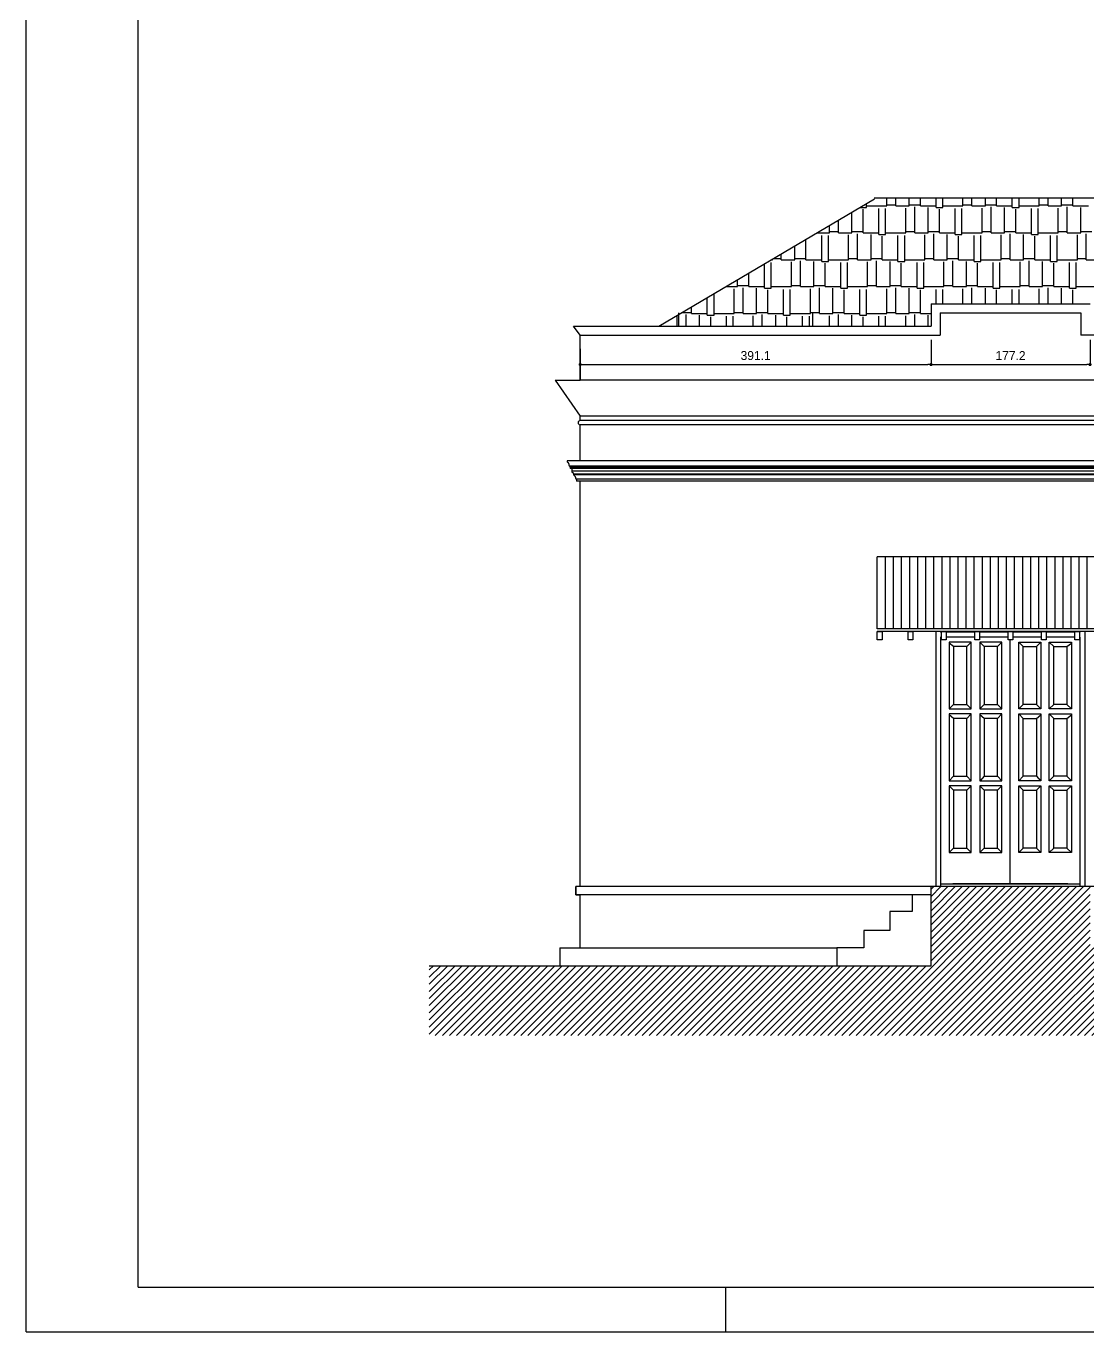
# Model space of a CAD drawing. Extents: x -1098 to 3016, y -832 to 644.
# Drawn here: x -1097.5 to -860.8, y -779 to -487.9 of the extents above; entities that cross this region are included whole.
import ezdxf

# ---------------------------------------------------------------- set-up
doc = ezdxf.new("R2010")
doc.units = 0
doc.header["$MEASUREMENT"] = 0
doc.layers.get('0').update_dxf_attribs({"linetype": 'CONTINUOUS'})
doc.layers.get('DEFPOINTS').update_dxf_attribs({"linetype": 'CONTINUOUS'})
for name, color, linetype in [('ESQUADRIAS', 2, 'CONTINUOUS'), ('HACHURA', 1, 'CONTINUOUS'), ('MARGEXT', 2, 'CONTINUOUS'), ('MARGINT', 6, 'CONTINUOUS'), ('PAREDE', 1, 'CONTINUOUS'), ('PAREDES', 7, 'CONTINUOUS'), ('TELHADO', 2, 'CONTINUOUS'), ('TERRA', 7, 'CONTINUOUS'), ('VARANDA', 1, 'CONTINUOUS')]:
    doc.layers.add(name, color=color, linetype=linetype)
doc.dimstyles.new('ISO-25', dxfattribs={"dimtxt": 10, "dimasz": 3.5, "dimexe": 1.25, "dimexo": 15, "dimgap": 5, "dimtad": 1, "dimdec": 1, "dimtxsty": 'STANDARD', "dimblk": 'DOT', "dimcen": 2.5, "dimclrd": 1, "dimclre": 1, "dimclrt": 2, "dimazin": 3, "dimtfac": 1, "dimtdec": 1, "dimtmove": 0, "dimatfit": 3})

# ---------------------------------------------------------------- blocks, each defined once
blk = doc.blocks.new('_DOT')
at = {"color": 0, "linetype": 'BYBLOCK'}
blk.add_line((-0.5, 0), (-1, 0), dxfattribs=at)
at = {"color": 0, "linetype": 'BYBLOCK', "const_width": 0.5}
blk.add_lwpolyline([(-0.25, 0, 1), (0.25, 0, 1)], format="xyb", close=True, dxfattribs=at)
blk = doc.blocks.new('*D158')
at = {"color": 1, "linetype": 'BYBLOCK'}
for p, q in [((-895.75, -557.85), (-895.75, -563.63)), ((-860.31, -557.85), (-860.31, -563.63)), ((-895.05, -563.38), (-861.01, -563.38))]:
    blk.add_line(p, q, dxfattribs=at)
at = {"layer": 'DEFPOINTS', "color": 0, "linetype": 'BYBLOCK'}
for p in [(-895.75, -554.85), (-860.31, -554.85), (-860.31, -563.38)]:
    blk.add_point(p, dxfattribs=at)
at = {"color": 1, "linetype": 'BYBLOCK', "xscale": 0.7000000000000001, "yscale": 0.7000000000000001, "zscale": 0.7000000000000001, "rotation": 180}
blk.add_blockref('_DOT', (-895.75, -563.38), dxfattribs=at)
at = {"color": 1, "linetype": 'BYBLOCK', "xscale": 0.7000000000000001, "yscale": 0.7000000000000001, "zscale": 0.7000000000000001}
blk.add_blockref('_DOT', (-860.31, -563.38), dxfattribs=at)
at = {"color": 2, "linetype": 'BYBLOCK', "insert": (-878.03, -561.38), "char_height": 2, "attachment_point": 5}
blk.add_mtext('177.2', dxfattribs=at)
blk = doc.blocks.new('*D159')
at = {"color": 1, "linetype": 'BYBLOCK'}
for p, q in [((-895.75, -557.85), (-895.75, -563.63)), ((-973.97, -559.85), (-973.97, -563.63)), ((-973.27, -563.38), (-896.45, -563.38))]:
    blk.add_line(p, q, dxfattribs=at)
at = {"layer": 'DEFPOINTS', "color": 0, "linetype": 'BYBLOCK'}
for p in [(-895.75, -554.85), (-973.97, -556.85), (-895.75, -563.38)]:
    blk.add_point(p, dxfattribs=at)
at = {"color": 1, "linetype": 'BYBLOCK', "xscale": 0.7000000000000001, "yscale": 0.7000000000000001, "zscale": 0.7000000000000001, "rotation": 180}
blk.add_blockref('_DOT', (-973.97, -563.38), dxfattribs=at)
at = {"color": 1, "linetype": 'BYBLOCK', "xscale": 0.7000000000000001, "yscale": 0.7000000000000001, "zscale": 0.7000000000000001}
blk.add_blockref('_DOT', (-895.75, -563.38), dxfattribs=at)
at = {"color": 2, "linetype": 'BYBLOCK', "insert": (-934.86, -561.38), "char_height": 2, "attachment_point": 5}
blk.add_mtext('391.1', dxfattribs=at)

msp = doc.modelspace()

# ---------------------------------------------------------------- hatches: boundary and pattern name
at = {"layer": 'HACHURA'}
h = msp.add_hatch(dxfattribs=at)
h.set_pattern_fill('ANSI31', color=256, scale=9, style=0)
h.set_pattern_definition([(45, (-19298.0355, -4128.9096), (-0.79549513, 0.79549513), [])])
h.paths.add_polyline_path([(-1007.605, -697.376), (-1007.605, -712.926), (-518.509, -712.926), (-518.395, -693.376), (-860.308, -693.376), (-860.308, -679.756), (-895.755, -679.756), (-895.755, -697.376)])

# ---------------------------------------------------------------- linework, layer by layer
at = {"layer": 'ESQUADRIAS', "color": 2}
for p, q in [((-894.708, -622.856), (-894.708, -679.756)), ((-861.461, -622.856), (-861.461, -679.756)), ((-893.608, -624.156), (-893.608, -679.756)), ((-891.727, -625.256), (-891.727, -640.156)), ((-886.786, -625.256), (-891.727, -625.256)), ((-886.786, -640.156), (-886.786, -625.256)), ((-884.906, -625.256), (-884.906, -640.156)), ((-879.965, -640.156), (-879.965, -625.256)), ((-878.085, -679.156), (-878.085, -624.731)), ((-876.204, -640.156), (-876.204, -625.256)), ((-871.263, -625.256), (-871.263, -640.156)), ((-869.383, -640.156), (-869.383, -625.256)), ((-869.383, -625.256), (-864.442, -625.256)), ((-864.442, -625.256), (-864.442, -640.156)), ((-862.561, -624.156), (-862.561, -679.756)), ((-890.727, -626.256), (-890.727, -639.156)), ((-887.786, -626.256), (-890.727, -626.256)), ((-887.786, -639.156), (-887.786, -626.256)), ((-883.906, -626.256), (-883.906, -639.156)), ((-880.965, -626.256), (-883.906, -626.256)), ((-880.965, -639.156), (-880.965, -626.256)), ((-875.204, -639.156), (-875.204, -626.256)), ((-875.204, -626.256), (-872.263, -626.256)), ((-872.263, -626.256), (-872.263, -639.156)), ((-868.383, -639.156), (-868.383, -626.256)), ((-868.383, -626.256), (-865.442, -626.256)), ((-865.442, -626.256), (-865.442, -639.156)), ((-891.727, -640.156), (-886.786, -640.156)), ((-890.727, -639.156), (-887.786, -639.156)), ((-883.906, -639.156), (-884.906, -640.156)), ((-884.906, -640.156), (-879.965, -640.156)), ((-883.906, -639.156), (-880.965, -639.156)), ((-880.965, -639.156), (-879.965, -640.156)), ((-875.204, -639.156), (-876.204, -640.156)), ((-871.263, -640.156), (-876.204, -640.156)), ((-872.263, -639.156), (-875.204, -639.156)), ((-872.263, -639.156), (-871.263, -640.156)), ((-864.442, -640.156), (-869.383, -640.156)), ((-865.442, -639.156), (-868.383, -639.156)), ((-891.727, -641.256), (-891.727, -656.156)), ((-886.786, -641.256), (-891.727, -641.256)), ((-890.727, -642.256), (-891.727, -641.481)), ((-890.727, -642.256), (-890.727, -655.156)), ((-887.786, -642.256), (-890.727, -642.256)), ((-887.786, -642.256), (-886.786, -641.256)), ((-887.786, -655.156), (-887.786, -642.256)), ((-886.786, -656.156), (-886.786, -641.256)), ((-884.906, -641.256), (-884.906, -656.156)), ((-879.965, -641.256), (-884.906, -641.256)), ((-883.906, -642.256), (-884.906, -641.481)), ((-883.906, -642.256), (-883.906, -655.156)), ((-880.965, -642.256), (-883.906, -642.256)), ((-880.965, -642.256), (-879.965, -641.256)), ((-880.965, -655.156), (-880.965, -642.256)), ((-879.965, -656.156), (-879.965, -641.256)), ((-875.204, -642.256), (-876.204, -641.256)), ((-876.204, -656.156), (-876.204, -641.256)), ((-876.204, -641.256), (-871.263, -641.256)), ((-875.204, -655.156), (-875.204, -642.256)), ((-875.204, -642.256), (-872.263, -642.256)), ((-872.263, -642.256), (-871.263, -641.481)), ((-872.263, -642.256), (-872.263, -655.156)), ((-871.263, -641.256), (-871.263, -656.156)), ((-869.383, -656.156), (-869.383, -641.256)), ((-868.383, -642.256), (-869.383, -641.256)), ((-869.383, -641.256), (-864.442, -641.256)), ((-868.383, -655.156), (-868.383, -642.256)), ((-868.383, -642.256), (-865.442, -642.256)), ((-865.442, -642.256), (-864.442, -641.481)), ((-865.442, -642.256), (-865.442, -655.156)), ((-864.442, -641.256), (-864.442, -656.156)), ((-891.727, -656.156), (-886.786, -656.156)), ((-891.727, -657.256), (-891.727, -672.156)), ((-886.786, -657.256), (-891.727, -657.256)), ((-890.727, -655.156), (-887.786, -655.156)), ((-886.786, -672.156), (-886.786, -657.256)), ((-884.906, -656.156), (-879.965, -656.156)), ((-884.906, -657.256), (-884.906, -672.156)), ((-879.965, -657.256), (-884.906, -657.256)), ((-883.906, -655.156), (-880.965, -655.156)), ((-879.965, -672.156), (-879.965, -657.256)), ((-871.263, -656.156), (-876.204, -656.156)), ((-876.204, -672.156), (-876.204, -657.256)), ((-876.204, -657.256), (-871.263, -657.256)), ((-872.263, -655.156), (-875.204, -655.156)), ((-871.263, -657.256), (-871.263, -672.156)), ((-864.442, -656.156), (-869.383, -656.156)), ((-869.383, -672.156), (-869.383, -657.256)), ((-869.383, -657.256), (-864.442, -657.256)), ((-865.442, -655.156), (-868.383, -655.156)), ((-864.442, -657.256), (-864.442, -672.156)), ((-890.727, -658.256), (-890.727, -671.156)), ((-887.786, -658.256), (-890.727, -658.256)), ((-887.786, -671.156), (-887.786, -658.256)), ((-883.906, -658.256), (-883.906, -671.156)), ((-880.965, -658.256), (-883.906, -658.256)), ((-880.965, -671.156), (-880.965, -658.256)), ((-875.204, -671.156), (-875.204, -658.256)), ((-875.204, -658.256), (-872.263, -658.256)), ((-872.263, -658.256), (-872.263, -671.156)), ((-868.383, -671.156), (-868.383, -658.256)), ((-868.383, -658.256), (-865.442, -658.256)), ((-865.442, -658.256), (-865.442, -671.156)), ((-891.727, -672.156), (-886.786, -672.156)), ((-890.727, -671.156), (-887.786, -671.156)), ((-884.906, -672.156), (-879.965, -672.156)), ((-883.906, -671.156), (-880.965, -671.156)), ((-871.263, -672.156), (-876.204, -672.156)), ((-872.263, -671.156), (-875.204, -671.156)), ((-864.442, -672.156), (-869.383, -672.156)), ((-865.442, -671.156), (-868.383, -671.156))]:
    msp.add_line(p, q, dxfattribs=at)
at = {"layer": 'ESQUADRIAS'}
for points in [[(-893.727, -551.849), (-893.727, -556.849)], [(-862.334, -551.849), (-862.334, -556.849)], [(-907.755, -622.256), (-907.755, -606.256)], [(-848.308, -606.256), (-907.755, -606.256)], [(-905.908, -622.256), (-905.908, -606.256)], [(-904.108, -622.256), (-904.108, -606.256)], [(-902.308, -622.256), (-902.308, -606.256)], [(-900.508, -622.256), (-900.508, -606.256)], [(-898.708, -622.256), (-898.708, -606.256)], [(-896.908, -622.256), (-896.908, -606.256)], [(-895.108, -622.256), (-895.108, -606.256)], [(-893.308, -622.256), (-893.308, -606.256)], [(-891.508, -622.256), (-891.508, -606.256)], [(-889.708, -622.256), (-889.708, -606.256)], [(-887.908, -622.256), (-887.908, -606.256)], [(-886.108, -622.256), (-886.108, -606.256)], [(-884.308, -622.256), (-884.308, -606.256)], [(-882.508, -622.256), (-882.508, -606.256)], [(-880.708, -622.256), (-880.708, -606.256)], [(-878.908, -622.256), (-878.908, -606.256)], [(-877.108, -622.256), (-877.108, -606.256)], [(-875.308, -622.256), (-875.308, -606.256)], [(-873.508, -622.256), (-873.508, -606.256)], [(-871.708, -622.256), (-871.708, -606.256)], [(-869.908, -622.256), (-869.908, -606.256)], [(-868.108, -622.256), (-868.108, -606.256)], [(-866.308, -622.256), (-866.308, -606.256)], [(-864.508, -622.256), (-864.508, -606.256)], [(-862.708, -622.256), (-862.708, -606.256)], [(-860.908, -622.256), (-860.908, -606.256)], [(-848.308, -622.256), (-907.755, -622.256)], [(-848.308, -622.856), (-907.755, -622.856)], [(-879.965, -625.256), (-884.906, -625.256)], [(-876.204, -625.256), (-871.263, -625.256)], [(-890.727, -639.156), (-891.727, -640.156)], [(-887.786, -639.156), (-886.786, -640.156)], [(-868.383, -639.156), (-869.383, -640.156)], [(-865.442, -639.156), (-864.442, -640.156)], [(-890.727, -655.156), (-891.727, -656.156)], [(-887.786, -655.156), (-886.786, -656.156)], [(-883.906, -655.156), (-884.795, -656.156)], [(-880.965, -655.156), (-879.965, -656.156)], [(-875.204, -655.156), (-876.204, -656.156)], [(-872.263, -655.156), (-871.374, -656.156)], [(-868.383, -655.156), (-869.383, -656.156)], [(-865.442, -655.156), (-864.442, -656.156)], [(-890.727, -671.156), (-891.727, -672.156)], [(-887.786, -671.156), (-886.786, -672.156)], [(-883.906, -671.156), (-884.906, -672.156)], [(-880.965, -671.156), (-879.965, -672.156)], [(-875.204, -671.156), (-876.204, -672.156)], [(-872.263, -671.156), (-871.263, -672.156)], [(-868.383, -671.156), (-869.383, -672.156)], [(-865.442, -671.156), (-864.442, -672.156)], [(-893.608, -679.156), (-862.561, -679.156)]]:
    msp.add_lwpolyline(points, dxfattribs=at)
at = {"layer": 'ESQUADRIAS', "color": 2}
for points in [[(-893.608, -622.856), (-893.608, -623.056)], [(-862.586, -622.856), (-862.586, -623.056)], [(-893.43, -623.056), (-893.608, -623.056)], [(-893.43, -624.156), (-893.608, -624.156)], [(-885.999, -623.056), (-892.357, -623.056)], [(-885.999, -624.156), (-892.357, -624.156)], [(-890.727, -626.256), (-891.727, -625.481)], [(-887.786, -626.256), (-886.786, -625.256)], [(-878.568, -623.056), (-884.926, -623.056)], [(-878.568, -624.156), (-884.926, -624.156)], [(-883.906, -626.256), (-884.906, -625.256)], [(-880.965, -626.256), (-879.965, -625.256)], [(-871.137, -623.056), (-877.495, -623.056)], [(-871.137, -624.156), (-877.495, -624.156)], [(-875.204, -626.256), (-876.204, -625.256)], [(-872.263, -626.256), (-871.263, -625.256)], [(-863.706, -623.056), (-870.064, -623.056)], [(-863.706, -624.156), (-870.064, -624.156)], [(-868.383, -626.256), (-869.383, -625.256)], [(-865.442, -626.256), (-864.442, -625.481)], [(-862.586, -623.056), (-862.633, -623.056)], [(-862.561, -624.156), (-862.633, -624.156)], [(-890.727, -658.256), (-891.727, -657.256)], [(-887.786, -658.256), (-886.786, -657.256)], [(-883.906, -658.256), (-884.906, -657.256)], [(-880.965, -658.256), (-879.965, -657.256)], [(-875.204, -658.256), (-876.204, -657.256)], [(-872.263, -658.256), (-871.263, -657.256)], [(-868.383, -658.256), (-869.383, -657.256)], [(-865.442, -658.256), (-864.442, -657.256)], [(-861.461, -679.756), (-894.708, -679.756)], [(-865.285, -679.156), (-890.885, -679.156)]]:
    msp.add_lwpolyline(points, dxfattribs=at)
at = {"layer": 'ESQUADRIAS', "color": 7}
msp.add_lwpolyline([(-973.971, -679.756), (-974.971, -679.756), (-974.971, -681.556), (-973.971, -681.556)], dxfattribs=at)
at = {"layer": 'HACHURA', "color": 2}
for p, q in [((-905.631, -528.001), (-905.631, -526.466)), ((-903.631, -528.001), (-903.631, -526.464)), ((-900.631, -528.001), (-900.631, -526.461)), ((-898.131, -528.001), (-898.131, -526.459)), ((-894.631, -528.376), (-894.631, -526.456)), ((-893.131, -528.376), (-893.131, -526.455)), ((-888.631, -528.001), (-888.631, -526.451)), ((-886.631, -528.001), (-886.631, -526.449)), ((-883.631, -528.001), (-883.631, -526.447)), ((-881.131, -528.001), (-881.131, -526.444)), ((-877.631, -528.376), (-877.631, -526.441)), ((-876.131, -528.376), (-876.131, -526.44)), ((-871.631, -528.001), (-871.631, -526.436)), ((-869.631, -528.001), (-869.631, -526.434)), ((-866.631, -528.001), (-866.631, -526.432)), ((-864.131, -528.001), (-864.131, -526.43)), ((-913.381, -534.001), (-913.381, -529.44)), ((-911.579, -528.376), (-910.131, -528.376)), ((-910.881, -534.001), (-910.881, -528.751)), ((-910.131, -528.376), (-910.131, -527.521)), ((-910.131, -528.001), (-905.631, -528.001)), ((-907.381, -534.376), (-907.381, -528.626)), ((-905.881, -534.376), (-905.881, -528.626)), ((-905.631, -527.751), (-903.631, -527.751)), ((-903.631, -528.001), (-900.631, -528.001)), ((-901.381, -534.001), (-901.381, -528.501)), ((-900.631, -527.751), (-898.131, -527.751)), ((-899.381, -534.001), (-899.381, -528.251)), ((-898.131, -528.001), (-894.631, -528.001)), ((-896.381, -534.001), (-896.381, -528.376)), ((-894.631, -528.376), (-893.131, -528.376)), ((-893.881, -534.001), (-893.881, -528.751)), ((-893.131, -528.001), (-888.631, -528.001)), ((-890.381, -534.376), (-890.381, -528.626)), ((-888.881, -534.376), (-888.881, -528.626)), ((-888.631, -527.751), (-886.631, -527.751)), ((-886.631, -528.001), (-883.631, -528.001)), ((-884.381, -534.001), (-884.381, -528.501)), ((-883.631, -527.751), (-881.131, -527.751)), ((-882.381, -534.001), (-882.381, -528.251)), ((-881.131, -528.001), (-877.631, -528.001)), ((-879.381, -534.001), (-879.381, -528.376)), ((-877.631, -528.376), (-876.131, -528.376)), ((-876.881, -534.001), (-876.881, -528.751)), ((-876.131, -528.001), (-871.631, -528.001)), ((-873.381, -534.376), (-873.381, -528.626)), ((-871.881, -534.376), (-871.881, -528.626)), ((-871.631, -527.751), (-869.631, -527.751)), ((-869.631, -528.001), (-866.631, -528.001)), ((-867.381, -534.001), (-867.381, -528.501)), ((-866.631, -527.751), (-864.131, -527.751)), ((-865.381, -534.001), (-865.381, -528.251)), ((-864.131, -528.001), (-860.631, -528.001)), ((-862.381, -534.001), (-862.381, -528.376)), ((-918.381, -534.001), (-918.381, -532.392)), ((-916.381, -534.001), (-916.381, -531.211)), ((-923.631, -540.001), (-923.631, -535.492)), ((-921.107, -534.001), (-918.381, -534.001)), ((-920.131, -540.376), (-920.131, -534.626)), ((-918.631, -540.376), (-918.631, -534.626)), ((-918.381, -533.751), (-916.381, -533.751)), ((-916.381, -534.001), (-913.381, -534.001)), ((-914.131, -540.001), (-914.131, -534.501)), ((-913.381, -533.751), (-910.881, -533.751)), ((-912.131, -540.001), (-912.131, -534.251)), ((-910.881, -534.001), (-907.381, -534.001)), ((-909.131, -540.001), (-909.131, -534.376)), ((-907.381, -534.376), (-905.881, -534.376)), ((-906.631, -540.001), (-906.631, -534.751)), ((-905.881, -534.001), (-901.381, -534.001)), ((-903.131, -540.376), (-903.131, -534.626)), ((-901.631, -540.376), (-901.631, -534.626)), ((-901.381, -533.751), (-899.381, -533.751)), ((-899.381, -534.001), (-896.381, -534.001)), ((-897.131, -540.001), (-897.131, -534.501)), ((-896.381, -533.751), (-893.881, -533.751)), ((-895.131, -540.001), (-895.131, -534.251)), ((-893.881, -534.001), (-890.381, -534.001)), ((-892.131, -540.001), (-892.131, -534.376)), ((-890.381, -534.376), (-888.881, -534.376)), ((-889.631, -540.001), (-889.631, -534.751)), ((-888.881, -534.001), (-884.381, -534.001)), ((-886.131, -540.376), (-886.131, -534.626)), ((-884.631, -540.376), (-884.631, -534.626)), ((-884.381, -533.751), (-882.381, -533.751)), ((-882.381, -534.001), (-879.381, -534.001)), ((-880.131, -540.001), (-880.131, -534.501)), ((-879.381, -533.751), (-876.881, -533.751)), ((-878.131, -540.001), (-878.131, -534.251)), ((-876.881, -534.001), (-873.381, -534.001)), ((-875.131, -540.001), (-875.131, -534.376)), ((-873.381, -534.376), (-871.881, -534.376)), ((-872.631, -540.001), (-872.631, -534.751)), ((-871.881, -534.001), (-867.381, -534.001)), ((-869.131, -540.376), (-869.131, -534.626)), ((-867.631, -540.376), (-867.631, -534.626)), ((-867.381, -533.751), (-865.381, -533.751)), ((-865.381, -534.001), (-862.381, -534.001)), ((-863.131, -540.001), (-863.131, -534.501)), ((-862.381, -533.751), (-859.881, -533.751)), ((-861.131, -540.001), (-861.131, -534.251)), ((-926.131, -540.001), (-926.131, -536.968)), ((-932.881, -546.376), (-932.881, -540.953)), ((-931.381, -546.376), (-931.381, -540.626)), ((-931.269, -540.001), (-931.131, -540.001)), ((-931.131, -540.001), (-931.131, -539.92)), ((-930.845, -539.751), (-929.131, -539.751)), ((-929.131, -540.001), (-929.131, -538.739)), ((-929.131, -540.001), (-926.131, -540.001)), ((-926.881, -546.001), (-926.881, -540.501)), ((-926.131, -539.751), (-923.631, -539.751)), ((-924.881, -546.001), (-924.881, -540.251)), ((-923.631, -540.001), (-920.131, -540.001)), ((-921.881, -546.001), (-921.881, -540.376)), ((-920.131, -540.376), (-918.631, -540.376)), ((-919.381, -546.001), (-919.381, -540.751)), ((-918.631, -540.001), (-914.131, -540.001)), ((-915.881, -546.376), (-915.881, -540.626)), ((-914.381, -546.376), (-914.381, -540.626)), ((-914.131, -539.751), (-912.131, -539.751)), ((-912.131, -540.001), (-909.131, -540.001)), ((-909.881, -546.001), (-909.881, -540.501)), ((-909.131, -539.751), (-906.631, -539.751)), ((-907.881, -546.001), (-907.881, -540.251)), ((-906.631, -540.001), (-903.131, -540.001)), ((-904.881, -546.001), (-904.881, -540.376)), ((-903.131, -540.376), (-901.631, -540.376)), ((-902.381, -546.001), (-902.381, -540.751)), ((-901.631, -540.001), (-897.131, -540.001)), ((-898.881, -546.376), (-898.881, -540.626)), ((-897.381, -546.376), (-897.381, -540.626)), ((-897.131, -539.751), (-895.131, -539.751)), ((-895.131, -540.001), (-892.131, -540.001)), ((-892.881, -546.001), (-892.881, -540.501)), ((-892.131, -539.751), (-889.631, -539.751)), ((-890.881, -546.001), (-890.881, -540.251)), ((-889.631, -540.001), (-886.131, -540.001)), ((-887.881, -546.001), (-887.881, -540.376)), ((-886.131, -540.376), (-884.631, -540.376)), ((-885.381, -546.001), (-885.381, -540.751)), ((-884.631, -540.001), (-880.131, -540.001)), ((-881.881, -546.376), (-881.881, -540.626)), ((-880.381, -546.376), (-880.381, -540.626)), ((-880.131, -539.751), (-878.131, -539.751)), ((-878.131, -540.001), (-875.131, -540.001)), ((-875.881, -546.001), (-875.881, -540.501)), ((-875.131, -539.751), (-872.631, -539.751)), ((-873.881, -546.001), (-873.881, -540.251)), ((-872.631, -540.001), (-869.131, -540.001)), ((-870.881, -546.001), (-870.881, -540.376)), ((-869.131, -540.376), (-867.631, -540.376)), ((-868.381, -546.001), (-868.381, -540.751)), ((-867.631, -540.001), (-863.131, -540.001)), ((-864.881, -546.376), (-864.881, -540.626)), ((-863.381, -546.376), (-863.381, -540.626)), ((-863.131, -539.751), (-861.131, -539.751)), ((-861.131, -540.001), (-858.131, -540.001)), ((-936.381, -546.001), (-936.381, -543.019)), ((-941.431, -546.001), (-938.881, -546.001)), ((-939.631, -552.001), (-939.631, -546.501)), ((-938.881, -546.001), (-938.881, -544.495)), ((-938.881, -545.751), (-936.381, -545.751)), ((-937.631, -552.001), (-937.631, -546.251)), ((-936.381, -546.001), (-932.881, -546.001)), ((-934.631, -552.001), (-934.631, -546.376)), ((-932.881, -546.376), (-931.381, -546.376)), ((-932.131, -552.001), (-932.131, -546.751)), ((-931.381, -546.001), (-926.881, -546.001)), ((-928.631, -552.376), (-928.631, -546.626)), ((-927.131, -552.376), (-927.131, -546.626)), ((-926.881, -545.751), (-924.881, -545.751)), ((-924.881, -546.001), (-921.881, -546.001)), ((-922.631, -552.001), (-922.631, -546.501)), ((-921.881, -545.751), (-919.381, -545.751)), ((-920.631, -552.001), (-920.631, -546.251)), ((-919.381, -546.001), (-915.881, -546.001)), ((-917.631, -552.001), (-917.631, -546.376)), ((-915.881, -546.376), (-914.381, -546.376)), ((-915.131, -552.001), (-915.131, -546.751)), ((-914.381, -546.001), (-909.881, -546.001)), ((-911.631, -552.376), (-911.631, -546.626)), ((-910.131, -552.376), (-910.131, -546.626)), ((-909.881, -545.751), (-907.881, -545.751)), ((-907.881, -546.001), (-904.881, -546.001)), ((-905.631, -552.001), (-905.631, -546.501)), ((-904.881, -545.751), (-902.381, -545.751)), ((-903.631, -552.001), (-903.631, -546.251)), ((-902.381, -546.001), (-898.881, -546.001)), ((-900.631, -552.001), (-900.631, -546.376)), ((-898.881, -546.376), (-897.381, -546.376)), ((-898.131, -552.001), (-898.131, -546.751)), ((-897.381, -546.001), (-892.881, -546.001)), ((-894.631, -549.849), (-894.631, -546.626)), ((-893.131, -549.849), (-893.131, -546.626)), ((-892.881, -545.751), (-890.881, -545.751)), ((-890.881, -546.001), (-887.881, -546.001)), ((-888.631, -549.849), (-888.631, -546.501)), ((-887.881, -545.751), (-885.381, -545.751)), ((-886.631, -549.849), (-886.631, -546.251)), ((-885.381, -546.001), (-881.881, -546.001)), ((-883.631, -549.849), (-883.631, -546.376)), ((-881.881, -546.376), (-880.381, -546.376)), ((-881.131, -549.849), (-881.131, -546.751)), ((-880.381, -546.001), (-875.881, -546.001)), ((-877.631, -549.849), (-877.631, -546.626)), ((-876.131, -549.849), (-876.131, -546.626)), ((-875.881, -545.751), (-873.881, -545.751)), ((-873.881, -546.001), (-870.881, -546.001)), ((-871.631, -549.849), (-871.631, -546.501)), ((-870.881, -545.751), (-868.381, -545.751)), ((-869.631, -549.849), (-869.631, -546.251)), ((-868.381, -546.001), (-864.881, -546.001)), ((-866.631, -549.849), (-866.631, -546.376)), ((-864.881, -546.376), (-863.381, -546.376)), ((-864.131, -549.849), (-864.131, -546.751)), ((-863.381, -546.001), (-858.881, -546.001)), ((-945.631, -552.376), (-945.631, -548.481)), ((-944.131, -552.376), (-944.131, -547.595)), ((-952.381, -554.849), (-952.381, -552.501)), ((-951.17, -551.751), (-949.131, -551.751)), ((-950.381, -554.849), (-950.381, -552.251)), ((-949.131, -552.001), (-949.131, -550.547)), ((-949.131, -552.001), (-945.631, -552.001)), ((-947.381, -554.849), (-947.381, -552.376)), ((-945.631, -552.376), (-944.131, -552.376)), ((-944.881, -554.849), (-944.881, -552.751)), ((-944.131, -552.001), (-939.631, -552.001)), ((-941.381, -554.849), (-941.381, -552.626)), ((-939.881, -554.849), (-939.881, -552.626)), ((-939.631, -551.751), (-937.631, -551.751)), ((-937.631, -552.001), (-934.631, -552.001)), ((-935.381, -554.849), (-935.381, -552.501)), ((-934.631, -551.751), (-932.131, -551.751)), ((-933.381, -554.849), (-933.381, -552.251)), ((-932.131, -552.001), (-928.631, -552.001)), ((-930.381, -554.849), (-930.381, -552.376)), ((-928.631, -552.376), (-927.131, -552.376)), ((-927.881, -554.849), (-927.881, -552.751)), ((-927.131, -552.001), (-922.631, -552.001)), ((-924.381, -554.849), (-924.381, -552.626)), ((-922.881, -554.849), (-922.881, -552.626)), ((-922.631, -551.751), (-920.631, -551.751)), ((-920.631, -552.001), (-917.631, -552.001)), ((-918.381, -554.849), (-918.381, -552.501)), ((-917.631, -551.751), (-915.131, -551.751)), ((-916.381, -554.849), (-916.381, -552.251)), ((-915.131, -552.001), (-911.631, -552.001)), ((-913.381, -554.849), (-913.381, -552.376)), ((-911.631, -552.376), (-910.131, -552.376)), ((-910.881, -554.849), (-910.881, -552.751)), ((-910.131, -552.001), (-905.631, -552.001)), ((-907.381, -554.849), (-907.381, -552.626)), ((-905.881, -554.849), (-905.881, -552.626)), ((-905.631, -551.751), (-903.631, -551.751)), ((-903.631, -552.001), (-900.631, -552.001)), ((-901.381, -554.849), (-901.381, -552.501)), ((-900.631, -551.751), (-898.131, -551.751)), ((-899.381, -554.849), (-899.381, -552.251)), ((-898.131, -552.001), (-895.755, -552.001)), ((-896.381, -554.849), (-896.381, -552.376))]:
    msp.add_line(p, q, dxfattribs=at)
at = {"layer": 'MARGEXT'}
for p, q in [((-1097.5, -779), (-1097.5, -185)), ((-941.5, -779), (-941.5, -769)), ((-1097.5, -779), (-256.5, -779))]:
    msp.add_line(p, q, dxfattribs=at)
at = {"layer": 'MARGINT'}
for q in [(-1072.5, -195), (-266.5, -769)]:
    msp.add_line((-1072.5, -769), q, dxfattribs=at)
at = {"layer": 'PAREDE', "color": 2}
for points in [[(-952.011, -554.849), (-952.011, -551.849)], [(-922.111, -554.849), (-922.111, -551.849)], [(-893.727, -551.849), (-862.334, -551.849)], [(-973.971, -556.849), (-893.727, -556.849)], [(-760.294, -556.849), (-862.334, -556.849)], [(-556.871, -566.849), (-973.971, -566.849)], [(-556.871, -574.849), (-973.971, -574.849)], [(-556.871, -575.849), (-973.971, -575.849)], [(-556.871, -576.849), (-973.971, -576.849)], [(-869.471, -679.756), (-974.971, -679.756)], [(-750.071, -679.756), (-895.755, -679.756)], [(-895.755, -681.556), (-974.971, -681.556)]]:
    msp.add_lwpolyline(points, dxfattribs=at)
at = {"layer": 'PAREDE'}
for points in [[(-973.971, -566.849), (-973.971, -556.849)], [(-973.971, -575.849), (-973.971, -574.849)], [(-973.971, -679.756), (-973.971, -662.767)], [(-973.971, -693.376), (-973.971, -681.556)]]:
    msp.add_lwpolyline(points, dxfattribs=at)
at = {"layer": 'PAREDE', "color": 7}
msp.add_lwpolyline([(-974.971, -681.556), (-974.971, -679.756)], dxfattribs=at)
msp.add_lwpolyline([(-974.971, -681.556), (-974.971, -679.756)], dxfattribs=at)
at = {"layer": 'PAREDE'}
msp.add_arc((-973.94, -576.349), 0.501, 93.51462, 266.48538, dxfattribs=at)
at = {"layer": 'PAREDES'}
for points in [[(-895.755, -549.849), (-860.308, -549.849)], [(-895.755, -549.849), (-895.755, -554.849)], [(-973.971, -556.849), (-975.491, -554.849)], [(-975.491, -554.849), (-895.755, -554.849)], [(-920.111, -554.849), (-895.755, -554.849)], [(-973.971, -560.216), (-973.971, -566.849)], [(-973.971, -566.849), (-973.971, -562.016)], [(-979.58, -566.849), (-973.971, -566.849)], [(-979.58, -566.849), (-973.971, -574.849)], [(-973.971, -575.849), (-973.971, -574.849)], [(-973.971, -584.849), (-973.971, -576.849)], [(-973.971, -584.409), (-973.971, -580.247)], [(-973.971, -584.849), (-974.771, -584.849), (-974.771, -584.849), (-974.771, -584.849), (-976.871, -584.849)], [(-976.871, -584.849), (-976.871, -585.049)], [(-974.771, -584.849), (-974.771, -584.849)], [(-976.871, -585.049), (-976.843, -585.084), (-976.817, -585.113), (-976.795, -585.136), (-976.776, -585.154), (-976.759, -585.169), (-976.744, -585.181), (-976.73, -585.192), (-976.719, -585.202), (-976.708, -585.213), (-976.698, -585.225), (-976.689, -585.237), (-976.681, -585.25), (-976.674, -585.262), (-976.667, -585.274), (-976.66, -585.286), (-976.654, -585.298), (-976.648, -585.309), (-976.642, -585.319), (-976.636, -585.33), (-976.63, -585.341), (-976.624, -585.352), (-976.617, -585.365), (-976.609, -585.379), (-976.601, -585.394), (-976.592, -585.412), (-976.583, -585.43), (-976.573, -585.451), (-976.563, -585.472), (-976.553, -585.495), (-976.544, -585.518), (-976.537, -585.541), (-976.53, -585.564), (-976.524, -585.587), (-976.52, -585.61), (-976.517, -585.633), (-976.515, -585.656), (-976.512, -585.678), (-976.51, -585.7), (-976.508, -585.722), (-976.504, -585.744), (-976.501, -585.765), (-976.496, -585.786), (-976.49, -585.807), (-976.484, -585.828), (-976.478, -585.848), (-976.47, -585.869), (-976.462, -585.888), (-976.454, -585.908), (-976.445, -585.927), (-976.434, -585.946), (-976.421, -585.965), (-976.403, -585.983), (-976.381, -586), (-976.352, -586.017), (-976.316, -586.034), (-976.271, -586.049)], [(-976.271, -586.049), (-976.271, -586.249)], [(-976.171, -586.249), (-976.271, -586.249)], [(-976.171, -586.249), (-976.171, -586.549)], [(-975.871, -586.549), (-976.171, -586.549)], [(-975.871, -586.549), (-975.871, -587.149)], [(-975.771, -587.149), (-975.871, -587.149)], [(-975.771, -587.149), (-975.793, -587.159), (-975.81, -587.167), (-975.824, -587.175), (-975.835, -587.182), (-975.843, -587.188), (-975.85, -587.194), (-975.855, -587.2), (-975.859, -587.206), (-975.862, -587.211), (-975.864, -587.217), (-975.866, -587.222), (-975.868, -587.228), (-975.869, -587.233), (-975.869, -587.239), (-975.869, -587.244), (-975.869, -587.25), (-975.868, -587.256), (-975.867, -587.262), (-975.866, -587.267), (-975.864, -587.273), (-975.862, -587.279), (-975.86, -587.285), (-975.857, -587.29), (-975.854, -587.295), (-975.851, -587.3), (-975.847, -587.305), (-975.843, -587.309), (-975.838, -587.313), (-975.834, -587.317), (-975.829, -587.321), (-975.823, -587.324), (-975.818, -587.327), (-975.812, -587.33), (-975.807, -587.333), (-975.801, -587.336), (-975.795, -587.339), (-975.789, -587.342), (-975.783, -587.345), (-975.777, -587.348), (-975.771, -587.352), (-975.764, -587.357), (-975.758, -587.362), (-975.752, -587.367), (-975.746, -587.372), (-975.74, -587.377), (-975.733, -587.382), (-975.727, -587.387), (-975.72, -587.392), (-975.714, -587.397), (-975.707, -587.401), (-975.7, -587.405), (-975.693, -587.409), (-975.686, -587.412), (-975.679, -587.417), (-975.673, -587.421), (-975.666, -587.425), (-975.659, -587.43), (-975.652, -587.436), (-975.646, -587.442), (-975.639, -587.447), (-975.633, -587.453), (-975.626, -587.459), (-975.62, -587.465), (-975.614, -587.471), (-975.608, -587.477), (-975.602, -587.482), (-975.596, -587.488), (-975.59, -587.493), (-975.584, -587.499), (-975.579, -587.505), (-975.574, -587.512), (-975.569, -587.519), (-975.564, -587.527), (-975.559, -587.535), (-975.554, -587.544), (-975.549, -587.554), (-975.545, -587.564), (-975.54, -587.575), (-975.535, -587.587), (-975.53, -587.599), (-975.526, -587.612), (-975.52, -587.626), (-975.515, -587.642), (-975.508, -587.658), (-975.501, -587.677), (-975.492, -587.699), (-975.482, -587.722), (-975.471, -587.749)], [(-975.471, -587.749), (-975.471, -587.949)], [(-975.371, -587.949), (-975.471, -587.949)], [(-975.371, -587.949), (-975.371, -588.049)], [(-975.371, -588.049), (-975.343, -588.084), (-975.317, -588.113), (-975.295, -588.136), (-975.276, -588.154), (-975.259, -588.169), (-975.244, -588.181), (-975.23, -588.192), (-975.219, -588.202), (-975.208, -588.213), (-975.198, -588.225), (-975.189, -588.237), (-975.181, -588.25), (-975.174, -588.262), (-975.167, -588.274), (-975.16, -588.286), (-975.154, -588.298), (-975.148, -588.309), (-975.142, -588.319), (-975.136, -588.33), (-975.13, -588.341), (-975.124, -588.352), (-975.117, -588.365), (-975.109, -588.379), (-975.101, -588.394), (-975.092, -588.411), (-975.083, -588.43), (-975.073, -588.451), (-975.063, -588.472), (-975.053, -588.494), (-975.043, -588.516), (-975.035, -588.538), (-975.027, -588.56), (-975.021, -588.581), (-975.016, -588.601), (-975.011, -588.621), (-975.007, -588.64), (-975.004, -588.659), (-975.001, -588.677), (-974.998, -588.694), (-974.994, -588.71), (-974.99, -588.726), (-974.986, -588.741), (-974.981, -588.756), (-974.976, -588.77), (-974.97, -588.783), (-974.963, -588.796), (-974.956, -588.809), (-974.948, -588.821), (-974.939, -588.832), (-974.929, -588.844), (-974.916, -588.857), (-974.899, -588.87), (-974.877, -588.886), (-974.849, -588.904), (-974.814, -588.925), (-974.771, -588.949)], [(-974.771, -588.949), (-974.771, -589.349)], [(-973.971, -589.349), (-974.771, -589.349)], [(-973.971, -662.767), (-973.971, -589.349)], [(-973.971, -608.616), (-973.971, -589.349)], [(-973.971, -679.756), (-973.971, -662.767)], [(-895.755, -697.376), (-895.755, -679.756)], [(-973.971, -692.616), (-973.971, -681.556)]]:
    msp.add_lwpolyline(points, dxfattribs=at)
at = {"layer": 'PAREDES', "color": 2}
for points in [[(-556.071, -584.849), (-974.771, -584.849)], [(-554.571, -586.049), (-976.271, -586.049)], [(-554.671, -586.249), (-976.171, -586.249)], [(-554.971, -586.549), (-975.871, -586.549)], [(-555.071, -587.149), (-975.771, -587.149)], [(-555.371, -587.834), (-975.471, -587.834)], [(-555.471, -587.949), (-975.371, -587.949)], [(-556.071, -588.949), (-974.771, -588.949)], [(-556.871, -589.349), (-973.971, -589.349)]]:
    msp.add_lwpolyline(points, dxfattribs=at)
at = {"layer": 'TELHADO', "color": 7}
for points in [[(-956.418, -554.849), (-908.348, -526.468)], [(-908.395, -526.216), (-618.395, -526.216)]]:
    msp.add_lwpolyline(points, dxfattribs=at)
at = {"layer": 'TERRA'}
for points in [[(-978.496, -693.376), (-978.496, -697.376)], [(-978.496, -693.376), (-916.771, -693.376)], [(-1007.605, -697.376), (-895.755, -697.376)]]:
    msp.add_lwpolyline(points, dxfattribs=at)
at = {"layer": 'VARANDA'}
for points in [[(-907.755, -622.856), (-906.682, -622.856), (-906.682, -624.731), (-907.755, -624.731)], [(-900.861, -622.856), (-899.788, -622.856), (-899.788, -624.731), (-900.861, -624.731)], [(-893.43, -622.856), (-892.357, -622.856), (-892.357, -624.731), (-893.43, -624.731)], [(-885.999, -622.856), (-884.926, -622.856), (-884.926, -624.731), (-885.999, -624.731)], [(-878.568, -622.856), (-877.495, -622.856), (-877.495, -624.731), (-878.568, -624.731)], [(-871.137, -622.856), (-870.064, -622.856), (-870.064, -624.731), (-871.137, -624.731)], [(-863.706, -622.856), (-862.633, -622.856), (-862.633, -624.731), (-863.706, -624.731)]]:
    msp.add_lwpolyline(points, close=True, dxfattribs=at)
for points in [[(-895.755, -681.556), (-899.971, -681.556), (-899.971, -685.307), (-904.971, -685.307), (-904.971, -689.522), (-910.771, -689.522), (-910.771, -693.376), (-916.771, -693.376)], [(-916.771, -693.376), (-916.771, -697.376)]]:
    msp.add_lwpolyline(points, dxfattribs=at)

# ---------------------------------------------------------------- dimensions: what is measured, and where the dimension line sits
at = {"layer": 'ESQUADRIAS', "color": 1}
for base, p1, p2, picture, middle in [((-895.755, -563.381), (-973.971, -556.849), (-895.755, -554.849), '*D159', (-934.863, -561.381)), ((-860.308, -563.381), (-895.755, -554.849), (-860.308, -554.849), '*D158', (-878.032, -561.381))]:
    dim = msp.add_linear_dim(base=base, p1=p1, p2=p2, dimstyle='ISO-25', override={"dimscale": 0.2, "dimlfac": 5}, dxfattribs=at)
    dim.commit()
    dim.dimension.update_dxf_attribs({"geometry": picture, "text_midpoint": middle})

doc.saveas('drawing.dxf')
